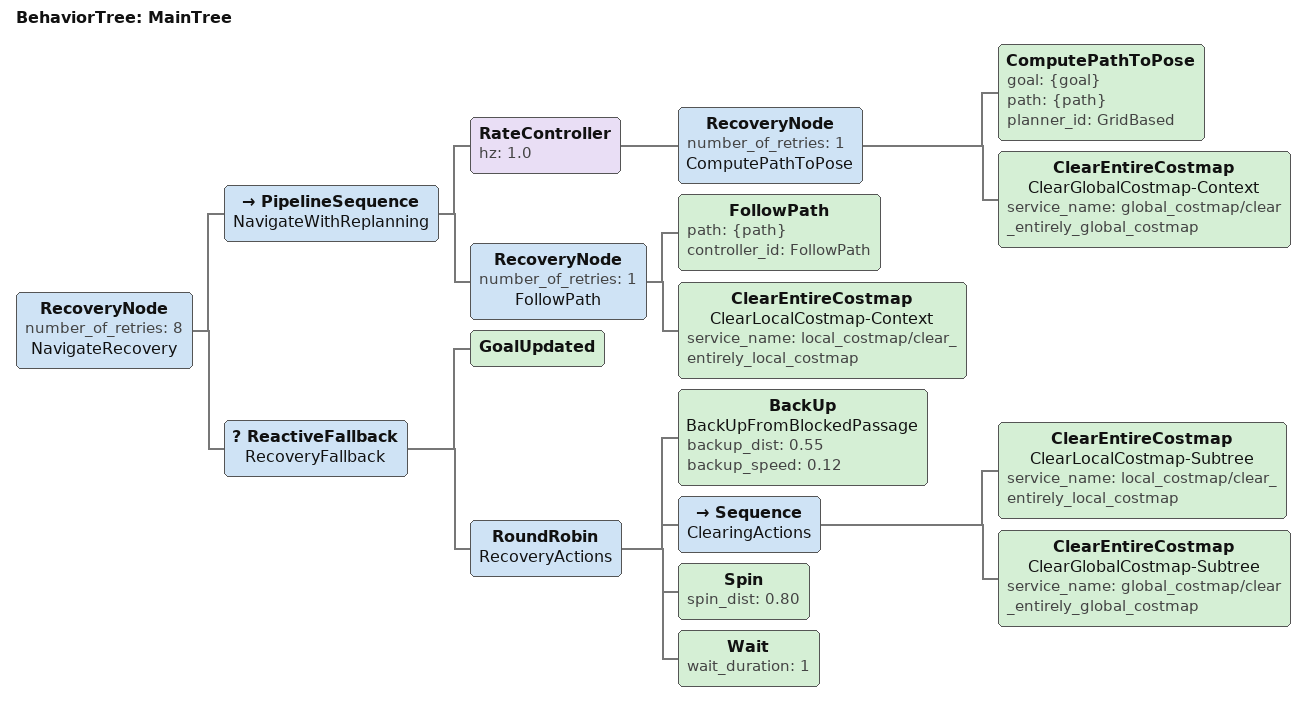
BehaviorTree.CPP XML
<!--
  Fast single-floor demo tree:
  - replan periodically while tracking the goal
  - if progress stalls, back up first, then clear costmaps and replan
-->
<root main_tree_to_execute="MainTree">
  <BehaviorTree ID="MainTree">
    <RecoveryNode number_of_retries="8" name="NavigateRecovery">
      <PipelineSequence name="NavigateWithReplanning">
        <RateController hz="1.0">
          <RecoveryNode number_of_retries="1" name="ComputePathToPose">
            <ComputePathToPose goal="{goal}" path="{path}" planner_id="GridBased"/>
            <ClearEntireCostmap name="ClearGlobalCostmap-Context" service_name="global_costmap/clear_entirely_global_costmap"/>
          </RecoveryNode>
        </RateController>
        <RecoveryNode number_of_retries="1" name="FollowPath">
          <FollowPath path="{path}" controller_id="FollowPath"/>
          <ClearEntireCostmap name="ClearLocalCostmap-Context" service_name="local_costmap/clear_entirely_local_costmap"/>
        </RecoveryNode>
      </PipelineSequence>
      <ReactiveFallback name="RecoveryFallback">
        <GoalUpdated/>
        <RoundRobin name="RecoveryActions">
          <BackUp name="BackUpFromBlockedPassage" backup_dist="0.55" backup_speed="0.12"/>
          <Sequence name="ClearingActions">
            <ClearEntireCostmap name="ClearLocalCostmap-Subtree" service_name="local_costmap/clear_entirely_local_costmap"/>
            <ClearEntireCostmap name="ClearGlobalCostmap-Subtree" service_name="global_costmap/clear_entirely_global_costmap"/>
          </Sequence>
          <Spin spin_dist="0.80"/>
          <Wait wait_duration="1"/>
        </RoundRobin>
      </ReactiveFallback>
    </RecoveryNode>
  </BehaviorTree>
</root>
